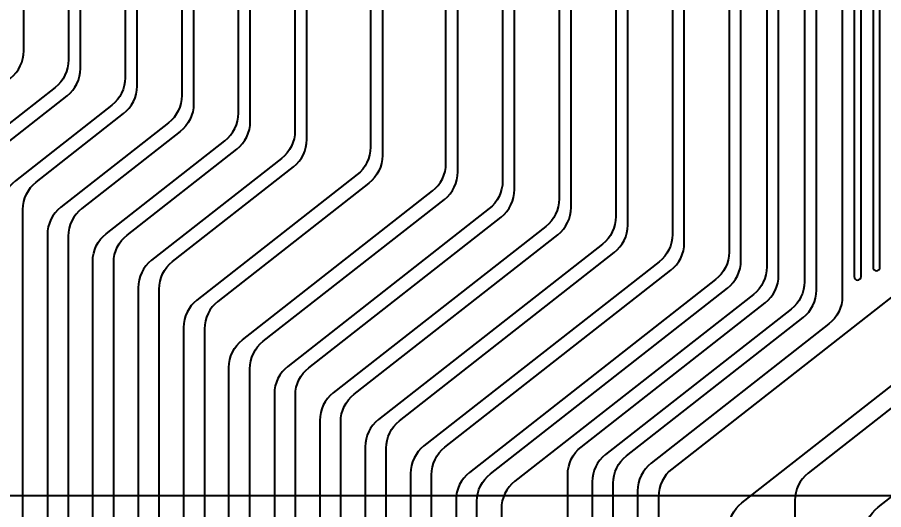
# Model space of a CAD drawing. Extents: x 10 to 206, y -65 to 73.
# Drawn here: x 64.591 to 67.072, y 30.536 to 31.946 of the extents above; entities that cross this region are included whole.
import ezdxf

# ---------------------------------------------------------------- set-up
doc = ezdxf.new("R2010")
doc.units = 0
doc.header["$LTSCALE"] = 0.5
for name, color, linetype in [('01 Copper', 3, 'Continuous'), ('08 Dimension&pin assignment', 7, 'Continuous'), ('10 Punch', 2, 'Continuous')]:
    doc.layers.add(name, color=color, linetype=linetype)
doc.styles.get("Standard").update_dxf_attribs({"font": 'romans.shx', "width": 0.75, "bigfont": 'AllInOneBig.shx'})
doc.dimstyles.new('ISO-25', dxfattribs={"dimtxt": 0.5, "dimasz": 0.8, "dimexe": 0.1, "dimexo": 0.1, "dimgap": 0.1, "dimtad": 1, "dimdec": 3, "dimzin": 1, "dimdsep": 46, "dimtxsty": 'Standard', "dimcen": 0.5, "dimadec": 0, "dimazin": 0, "dimtfac": 1, "dimtdec": 3, "dimtmove": 0, "dimatfit": 3, "dimfxl": 0, "dimarcsym": 0})

# ---------------------------------------------------------------- blocks, each defined once
blk = doc.blocks.new('*D620')
at = {"layer": '08 Dimension&pin assignment', "color": 0, "lineweight": -2, "transparency": 16777216}
for p, q in [((56.2923, 32.3764), (56.2923, 22.9514)), ((67.9223, 32.3914), (67.9223, 22.9514)), ((57.0923, 23.0514), (67.1223, 23.0514))]:
    blk.add_line(p, q, dxfattribs=at)
at = {"layer": '08 Dimension&pin assignment', "color": 0, "transparency": 16777216}
for points in [[(57.0923, 23.1848), (57.0923, 22.9181), (56.2923, 23.0514)], [(67.1223, 23.1848), (67.1223, 22.9181), (67.9223, 23.0514)]]:
    blk.add_solid(points, dxfattribs=at)
at = {"layer": 'Defpoints', "color": 0, "transparency": 16777216}
for p in [(56.2923, 32.4764), (67.9223, 32.4914), (67.9223, 23.0514)]:
    blk.add_point(p, dxfattribs=at)
at = {"layer": '08 Dimension&pin assignment', "color": 0, "transparency": 16777216, "insert": (62.1073, 23.5324), "char_height": 0.5, "attachment_point": 5}
blk.add_mtext('{\\Fromans,chineset|c134;11.630}(Max. Potting Area){\\Fromans,chineset|c134; \\fSimSun|b0|i0|c134|p2;点胶范围包括实胶和虚胶}', dxfattribs=at)
blk = doc.blocks.new('*D627')
at = {"layer": '08 Dimension&pin assignment', "color": 0, "lineweight": -2, "transparency": 16777216}
for p, q in [((67.5223, 32.9764), (67.5223, 21.9514)), ((62.1073, 27.9964), (62.1073, 21.9514)), ((62.9073, 22.0514), (66.7223, 22.0514))]:
    blk.add_line(p, q, dxfattribs=at)
at = {"layer": '08 Dimension&pin assignment', "color": 0, "transparency": 16777216}
for points in [[(62.9073, 22.1848), (62.9073, 21.9181), (62.1073, 22.0514)], [(66.7223, 21.9181), (66.7223, 22.1848), (67.5223, 22.0514)]]:
    blk.add_solid(points, dxfattribs=at)
at = {"layer": 'Defpoints', "color": 0, "transparency": 16777216}
for p in [(67.5223, 33.0764), (62.1073, 28.0964), (67.5223, 22.0514)]:
    blk.add_point(p, dxfattribs=at)
at = {"layer": '08 Dimension&pin assignment', "color": 0, "transparency": 16777216, "insert": (64.8823, 22.5324), "char_height": 0.5, "attachment_point": 5}
blk.add_mtext('5.415%%P0.15(SR)', dxfattribs=at)
blk = doc.blocks.new('*D691')
at = {"layer": '08 Dimension&pin assignment', "color": 0, "lineweight": -2, "transparency": 16777216}
for p, q in [((57.0012, 33.2299), (57.0012, 24.3592)), ((67.2133, 33.2299), (67.2133, 24.3592)), ((57.8012, 24.4592), (66.4133, 24.4592)), ((67.2133, 24.4592), (80.1123, 24.4592))]:
    blk.add_line(p, q, dxfattribs=at)
at = {"layer": '08 Dimension&pin assignment', "color": 0, "transparency": 16777216}
for points in [[(57.8012, 24.5926), (57.8012, 24.3259), (57.0012, 24.4592)], [(66.4133, 24.3259), (66.4133, 24.5926), (67.2133, 24.4592)]]:
    blk.add_solid(points, dxfattribs=at)
at = {"layer": 'Defpoints', "color": 0, "transparency": 16777216}
for p in [(57.0012, 33.3299), (67.2133, 33.3299), (67.2133, 24.4592)]:
    blk.add_point(p, dxfattribs=at)
at = {"layer": '08 Dimension&pin assignment', "color": 0, "transparency": 16777216, "insert": (74.3605, 24.9402), "char_height": 0.5, "attachment_point": 5}
blk.add_mtext('{\\Fromans,chineset|c0;\\C2;10.206*1.0006\\Fromans.shx,chineset.shx|c0;=\\Fromans,chineset|c0;10.2121236\\Fromans.shx,chineset.shx|c0;%%P0.005(I/L)}', dxfattribs=at)

msp = doc.modelspace()

# ---------------------------------------------------------------- linework, layer by layer
at = {"layer": '01 Copper'}
for points in [[(57.23732454, 33.49542951), (66.97718894, 33.49542951, -0.4142135624), (66.98718894, 33.48542951), (66.98718894, 31.20370394, 1), (67.00718894, 31.20370394), (67.00718894, 33.46452333, -1), (67.04122134, 33.46452333), (67.04122134, 31.23038023, 1), (67.06122134, 31.23038023), (67.06122134, 33.49542951, 0.4142135624), (67.05122134, 33.50542951), (57.16329214, 33.50542951, 0.4142135624)], [(57.27135694, 33.48142951), (66.94315654, 33.48142951, -0.4142135624), (66.95315654, 33.47142951), (66.95315654, 31.1464956, -0.2304494775), (66.91484793, 31.06779253), (66.40556536, 30.66859151, 0.2304494775), (66.36725674, 30.58988844), (66.36725674, 28.68960799), (66.34725674, 28.65960799), (66.34725674, 28.45960799), (66.36725674, 28.42960799), (66.36725674, 27.10142951), (66.29725674, 27.10142951), (66.29725674, 28.42960799), (66.31725674, 28.45960799), (66.31725674, 28.65960799), (66.29725674, 28.68960799), (66.29725674, 30.61125487, -0.2304494775), (66.33556536, 30.68995794), (66.84081553, 31.08599816, 0.2304494775), (66.87912414, 31.16470123), (66.87912414, 33.46142951, 0.4142135624), (66.86912414, 33.47142951), (57.34538934, 33.47142951, 0.4142135624)], [(58.13587534, 33.45742951), (65.37621694, 33.45742951, -0.4142135624), (65.38621694, 33.44742951), (65.38621694, 31.62085231, -0.2304494775), (65.34790833, 31.54214924), (64.97556536, 31.25028829, 0.2304494775), (64.93725674, 31.17158522), (64.93725674, 28.68960799), (64.91725674, 28.65960799), (64.91725674, 28.45960799), (64.93725674, 28.42960799), (64.93725674, 27.10142951), (64.86725674, 27.10142951), (64.86725674, 28.42960799), (64.88725674, 28.45960799), (64.88725674, 28.65960799), (64.86725674, 28.68960799), (64.86725674, 31.24377558, -0.2304494775), (64.90556536, 31.32247865), (65.21984353, 31.56882552, 0.2304494775), (65.25815214, 31.64752859), (65.25815214, 33.43742951, 0.4142135624), (65.24815214, 33.44742951), (58.31797254, 33.44742951, 0.4142135624)], [(64.34725674, 28.68960799), (64.34725674, 31.54770885, -0.2304494775), (64.38556536, 31.62641192), (64.57145473, 31.77212125, 0.2304494775), (64.60976334, 31.85082432), (64.60976334, 33.32992951), (64.62976334, 33.32992951), (64.62976334, 32.77642951, 1), (64.66379574, 32.77642951), (64.66379574, 33.32992951), (64.68379574, 33.32992951), (64.68379574, 32.77642951, 1), (64.71782814, 32.77642951), (64.71782814, 33.32992951), (64.73782814, 33.32992951), (64.73782814, 31.82414804, -0.2304494775), (64.69951953, 31.74544497), (64.45556536, 31.55422155, 0.2304494775), (64.41725674, 31.47551848), (64.41725674, 28.68960799)], [(64.47725674, 28.68960799), (64.47725674, 31.47172553, -0.2304494775), (64.51556536, 31.5504286), (64.73355193, 31.72129732, 0.2304494775), (64.77186054, 31.80000039), (64.77186054, 33.32992951), (64.79186054, 33.32992951), (64.79186054, 32.77642951, 1), (64.82589294, 32.77642951), (64.82589294, 33.32992951), (64.84589294, 33.32992951), (64.84589294, 32.77642951, 1), (64.87992534, 32.77642951), (64.87992534, 33.32992951), (64.89992534, 33.32992951), (64.89992534, 31.77332411, -0.2304494775), (64.86161673, 31.69462103), (64.58556536, 31.47823824, 0.2304494775), (64.54725674, 31.39953517), (64.54725674, 28.68960799)], [(64.60725674, 28.68960799), (64.60725674, 31.39574221, -0.2304494775), (64.64556536, 31.47444529), (64.89564913, 31.67047339, 0.2304494775), (64.93395774, 31.74917646), (64.93395774, 33.32992951), (64.95395774, 33.32992951), (64.95395774, 32.77642951, 1), (64.98799014, 32.77642951), (64.98799014, 33.32992951), (65.00799014, 33.32992951), (65.00799014, 32.77642951, 1), (65.04202254, 32.77642951), (65.04202254, 33.32992951), (65.06202254, 33.32992951), (65.06202254, 31.72250017, -0.2304494775), (65.02371393, 31.6437971), (64.71556536, 31.40225492, 0.2304494775), (64.67725674, 31.32355185), (64.67725674, 28.68960799)], [(64.80725674, 28.68960799), (64.80725674, 31.24756854, -0.2304494775), (64.84556536, 31.32627161), (65.18581113, 31.59297317, 0.2304494775), (65.22411974, 31.67167624), (65.22411974, 33.32992951), (65.20411974, 33.32992951), (65.20411974, 32.77642951, -1), (65.17008734, 32.77642951), (65.17008734, 33.32992951), (65.15008734, 33.32992951), (65.15008734, 32.77642951, -1), (65.11605494, 32.77642951), (65.11605494, 33.32992951), (65.09605494, 33.32992951), (65.09605494, 31.69835252, -0.2304494775), (65.05774633, 31.61964945), (64.77556536, 31.39846197, 0.2304494775), (64.73725674, 31.3197589), (64.73725674, 28.68960799)], [(64.99725674, 28.68960799), (64.99725674, 31.16779227, -0.2304494775), (65.03556536, 31.24649534), (65.38194073, 31.51800159, 0.2304494775), (65.42024934, 31.59670466), (65.42024934, 33.32992951), (65.44024934, 33.32992951), (65.44024934, 32.77642951, 1), (65.47428174, 32.77642951), (65.47428174, 33.32992951), (65.49428174, 33.32992951), (65.49428174, 32.77642951, 1), (65.52831414, 32.77642951), (65.52831414, 33.32992951), (65.54831414, 33.32992951), (65.54831414, 32.77642951, 1), (65.58234654, 32.77642951), (65.58234654, 33.32992951), (65.60234654, 33.32992951), (65.60234654, 31.5742637, -0.2304494775), (65.56403793, 31.49556063), (65.10556536, 31.13618702, 0.2304494775), (65.06725674, 31.05748395), (65.06725674, 28.68960799)], [(65.19725674, 28.68960799), (65.19725674, 30.94338268, -0.2304494775), (65.23556536, 31.02208575), (65.78016753, 31.44897203, 0.2304494775), (65.81847614, 31.5276751), (65.81847614, 33.32992951), (65.79847614, 33.32992951), (65.79847614, 32.77642951, -1), (65.76444374, 32.77642951), (65.76444374, 33.32992951), (65.74444374, 33.32992951), (65.74444374, 32.77642951, -1), (65.71041134, 32.77642951), (65.71041134, 33.32992951), (65.69041134, 33.32992951), (65.69041134, 32.77642951, -1), (65.65637894, 32.77642951), (65.65637894, 33.32992951), (65.63637894, 33.32992951), (65.63637894, 31.55011605, -0.2304494775), (65.59807033, 31.47141298), (65.16556536, 31.13239407, 0.2304494775), (65.12725674, 31.053691), (65.12725674, 28.68960799)], [(65.25725674, 28.68960799), (65.25725674, 30.93958973, -0.2304494775), (65.29556536, 31.0182928), (65.81419993, 31.42482438, 0.2304494775), (65.85250854, 31.50352745), (65.85250854, 33.32992951), (65.87250854, 33.32992951), (65.87250854, 32.77642951, 1), (65.90654094, 32.77642951), (65.90654094, 33.32992951), (65.92654094, 33.32992951), (65.92654094, 32.77642951, 1), (65.96057334, 32.77642951), (65.96057334, 33.32992951), (65.98057334, 33.32992951), (65.98057334, 31.47685117, -0.2304494775), (65.94226473, 31.3981481), (65.36556536, 30.94610244, 0.2304494775), (65.32725674, 30.86739937), (65.32725674, 28.68960799)], [(65.38725674, 28.68960799), (65.38725674, 30.86360641, -0.2304494775), (65.42556536, 30.94230948), (65.97629713, 31.37400045, 0.2304494775), (66.01460574, 31.45270352), (66.01460574, 33.32992951), (66.03460574, 33.32992951), (66.03460574, 32.77642951, 1), (66.06863814, 32.77642951), (66.06863814, 33.32992951), (66.08863814, 33.32992951), (66.08863814, 32.77642951, 1), (66.12267054, 32.77642951), (66.12267054, 33.32992951), (66.14267054, 33.32992951), (66.14267054, 31.42602723, -0.2304494775), (66.10436193, 31.34732416), (65.49556536, 30.87011912, 0.2304494775), (65.45725674, 30.79141605), (65.45725674, 28.68960799)], [(65.51725674, 28.68960799), (65.51725674, 30.7876231, -0.2304494775), (65.55556536, 30.86632617), (66.13839433, 31.32317651, 0.2304494775), (66.17670294, 31.40187958), (66.17670294, 33.32992951), (66.19670294, 33.32992951), (66.19670294, 32.77642951, 1), (66.23073534, 32.77642951), (66.23073534, 33.32992951), (66.25073534, 33.32992951), (66.25073534, 32.77642951, 1), (66.28476774, 32.77642951), (66.28476774, 33.32992951), (66.30476774, 33.32992951), (66.30476774, 31.3752033, -0.2304494775), (66.26645913, 31.29650023), (65.62556536, 30.79413581, 0.2304494775), (65.58725674, 30.71543274), (65.58725674, 28.68960799)], [(65.64725674, 28.68960799), (65.64725674, 30.71163978, -0.2304494775), (65.68556536, 30.79034285), (66.30049153, 31.27235258, 0.2304494775), (66.33880014, 31.35105565), (66.33880014, 33.32992951), (66.35880014, 33.32992951), (66.35880014, 32.77642951, 1), (66.39283254, 32.77642951), (66.39283254, 33.32992951), (66.41283254, 33.32992951), (66.41283254, 32.77642951, 1), (66.44686494, 32.77642951), (66.44686494, 33.32992951), (66.46686494, 33.32992951), (66.46686494, 31.32437937, -0.2304494775), (66.42855633, 31.2456763), (65.75556536, 30.71815249, 0.2304494775), (65.71725674, 30.63944942), (65.71725674, 28.68960799)], [(65.77725674, 28.68960799), (65.77725674, 30.63565647, -0.2304494775), (65.81556536, 30.71435954), (66.46258873, 31.22152865, 0.2304494775), (66.50089734, 31.30023172), (66.50089734, 33.32992951), (66.52089734, 33.32992951), (66.52089734, 32.77642951, 1), (66.55492974, 32.77642951), (66.55492974, 33.32992951), (66.57492974, 33.32992951), (66.57492974, 32.77642951, 1), (66.60896214, 32.77642951), (66.60896214, 33.32992951), (66.62896214, 33.32992951), (66.62896214, 31.27355544, -0.2304494775), (66.59065353, 31.19485237), (65.88556536, 30.64216917, 0.2304494775), (65.84725674, 30.5634661), (65.84725674, 28.68960799)], [(67.68394813, 31.60712161), (66.46556536, 30.65209258, 0.2304494775), (66.42725674, 30.5733895), (66.42725674, 28.68960799)], [(66.62725674, 30.47603976, -0.2304494775), (66.66556536, 30.55474284), (67.88394813, 31.50977188, 0.2304494775)], [(67.93394813, 31.48543444), (66.85556536, 30.64014437, 0.2304494775), (66.81725674, 30.5614413), (66.81725674, 28.68960799)], [(67.01725674, 30.46409156, -0.2304494775), (67.05556536, 30.54279463), (68.13394813, 31.3880847, 0.2304494775)]]:
    msp.add_lwpolyline(points, format="xyb", dxfattribs=at)
for points in [[(66.66299454, 31.24940779), (66.66299454, 33.32992951), (66.68299454, 33.32992951), (66.68299454, 32.77642951, 1), (66.71702694, 32.77642951), (66.71702694, 33.32992951), (66.73702694, 33.32992951), (66.73702694, 31.23120216, -0.2304494775), (66.69871833, 31.15249909), (66.01556536, 30.6170098, 0.2304494775), (65.97725674, 30.53830673), (65.97725674, 28.68960799), (65.95725674, 28.65960799), (65.95725674, 28.45960799), (65.97725674, 28.42960799), (65.97725674, 27.10142951), (65.90725674, 27.10142951), (65.90725674, 28.42960799), (65.92725674, 28.45960799), (65.92725674, 28.65960799), (65.90725674, 28.68960799), (65.90725674, 30.55967315, -0.2304494775), (65.94556536, 30.63837622), (66.62468593, 31.17070472, 0.2304494775)], [(66.77105934, 33.32992951), (66.79105934, 33.32992951), (66.79105934, 32.77642951, 1), (66.82509174, 32.77642951), (66.82509174, 33.32992951), (66.84509174, 33.32992951), (66.84509174, 31.18884888, -0.2304494775), (66.80678313, 31.11014581), (66.27556536, 30.69375089, 0.2304494775), (66.23725674, 30.61504782), (66.23725674, 28.68960799), (66.21725674, 28.65960799), (66.21725674, 28.45960799), (66.23725674, 28.42960799), (66.23725674, 27.10142951), (66.16725674, 27.10142951), (66.16725674, 28.42960799), (66.18725674, 28.45960799), (66.18725674, 28.65960799), (66.16725674, 28.68960799), (66.16725674, 30.63641424, -0.2304494775), (66.20556536, 30.71511731), (66.73275073, 31.12835144, 0.2304494775), (66.77105934, 31.20705451)]]:
    msp.add_lwpolyline(points, format="xyb", close=True, dxfattribs=at)
at = {"layer": '10 Punch'}
msp.add_lwpolyline([(69.60725674, 36.57642951), (54.60725674, 36.57642951), (54.60725674, 30.57642951), (69.60725674, 30.57642951)], close=True, dxfattribs=at)

# ---------------------------------------------------------------- dimensions: what is measured, and where the dimension line sits
at = {"layer": '08 Dimension&pin assignment', "color": 2}
dim = msp.add_linear_dim(base=(67.2133185431, 24.4592296383), p1=(57.0011949431, 33.3299295119), p2=(67.2133185431, 33.3299295119), text='{\\Fromans,chineset|c0;\\C2;10.206*1.0006\\Fromans.shx,chineset.shx|c0;=\\Fromans,chineset|c0;<>\\Fromans.shx,chineset.shx|c0;%%P0.005(I/L)}', dimstyle='ISO-25', override={"dimdec": 8, "dimzin": 8, "dimtxsty": 'Standard', "dimadec": 3}, dxfattribs=at)
dim.commit()
dim.dimension.update_dxf_attribs({"geometry": '*D691', "text_midpoint": (74.3604651722, 24.4592296383), "dimtype": 160})
at = {"layer": '08 Dimension&pin assignment'}
for base, p1, p2, text, override, picture, middle in [((67.52225674, 22.05142951), (62.10725674, 28.09642951), (67.52225674, 33.07642951), '<>%%P0.15(SR)', {"dimzin": 8, "dimtxsty": 'Standard', "dimadec": 3}, '*D627', (64.88225674, 22.05142951)), ((67.92225674, 23.05142951), (56.29225674, 32.47642951), (67.92225674, 32.49142951), '{\\Fromans,chineset|c134;<>}(Max. Potting Area){\\Fromans,chineset|c134; \\fSimSun|b0|i0|c134|p2;点胶范围包括实胶和虚胶}', {"dimadec": 3}, '*D620', (62.10725674, 23.05142951))]:
    dim = msp.add_linear_dim(base=base, p1=p1, p2=p2, text=text, dimstyle='ISO-25', override=override, dxfattribs=at)
    dim.commit()
    dim.dimension.update_dxf_attribs({"geometry": picture, "text_midpoint": middle, "dimtype": 160})

doc.saveas('drawing.dxf')
